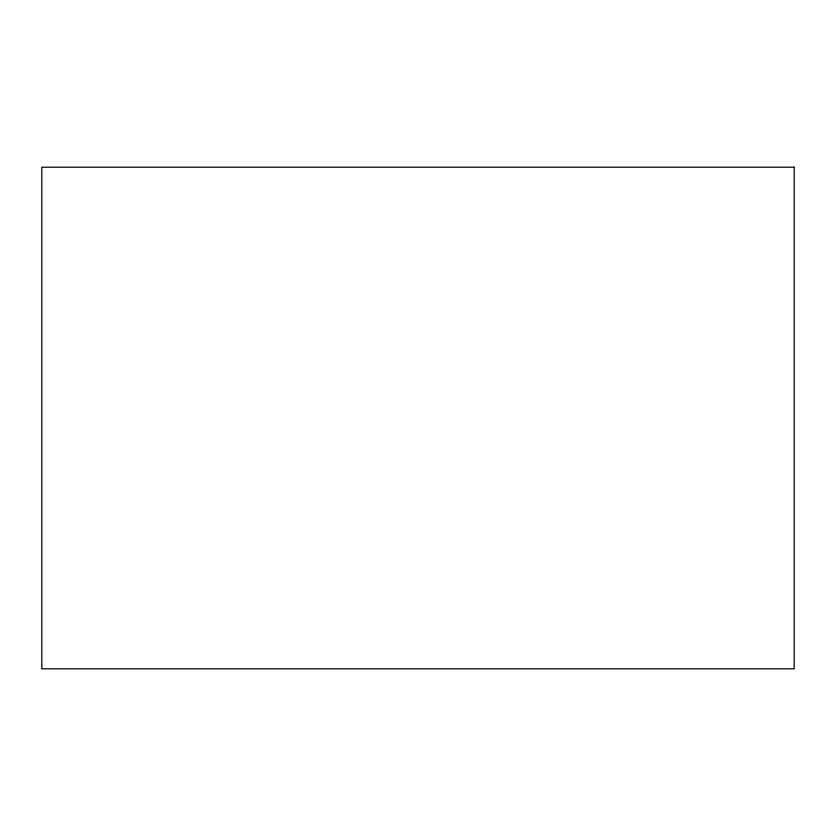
<?xml version="1.0" encoding="UTF-8"?>
<svg xmlns="http://www.w3.org/2000/svg" width="836" height="836" viewBox="0 0 836 836"><rect width="100%" height="100%" fill="white"/><g stroke="black" fill="none" stroke-linecap="round" stroke-linejoin="round"><path stroke-width="1.25" d="M794.2 167.2L41.8 167.2L41.8 668.8L794.2 668.8L794.2 167.2"/></g></svg>
